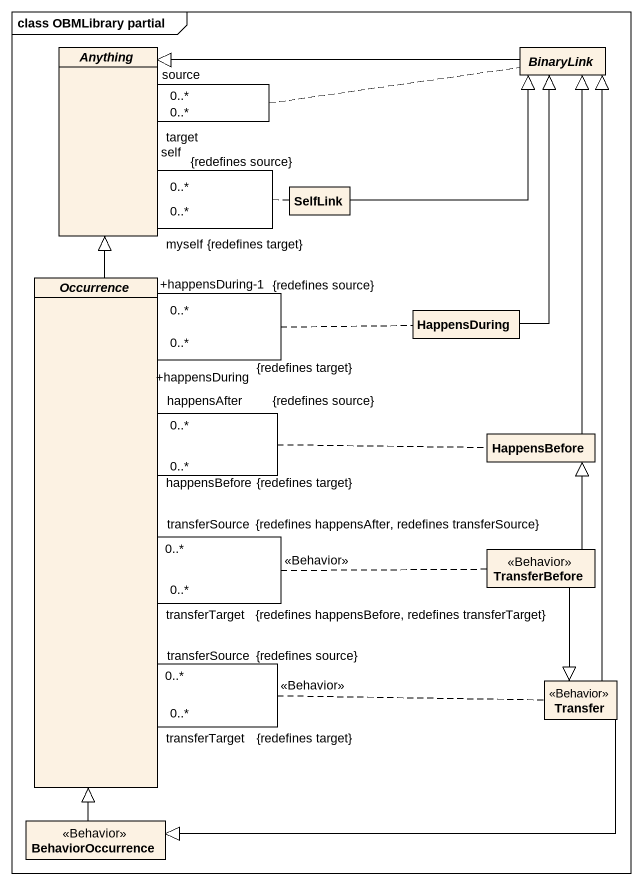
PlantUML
@startuml
mainframe class OBMLibrary partial
hide circle
hide empty members
abstract class Anything
abstract class BinaryLink
class SelfLink
abstract class Occurrence
class HappensDuring
class HappensBefore
class TransferBefore <<Behavior>>
class Transfer <<Behavior>>
class BehaviorOccurrence <<Behavior>>
Anything "target\n0..*" -- "source\n0..*" Anything
(Anything, Anything) .. BinaryLink
Anything "myself\n{redefines target}\n0..*" -- "self\n{redefines source}\n0..*" Anything
(Anything, Anything) .. SelfLink
BinaryLink -left-|> Anything
SelfLink -right-|> BinaryLink
Occurrence -up-|> Anything
Occurrence "transferTarget\n{redefines target}\n0..*" -- "transferSource\n{redefines source}\n0..*" Occurrence : <<Behavior>>
(Occurrence, Occurrence) .. Transfer
Occurrence "transferTarget\n0..*\n{redefines happensBefore, redefines transferTarget}" -- "transferSource\n0..*\n{redefines happensAfter, redefines transferSource}" Occurrence : <<Behavior>>
(Occurrence, Occurrence) .. TransferBefore
Occurrence "happensBefore\n0..*\n{redefines target}" -- "happensAfter\n0..*\n{redefines source}" Occurrence
(Occurrence, Occurrence) .. HappensBefore
Occurrence "+happensDuring\n0..*\n{redefines target}" -- "+happensDuring-1\n0..*\n{redefines source}" Occurrence
(Occurrence, Occurrence) .. HappensDuring
HappensDuring -up-|> BinaryLink
HappensBefore -up-|> BinaryLink
TransferBefore -up-|> HappensBefore
TransferBefore --|> Transfer
Transfer -up-|> BinaryLink
Transfer -left-|> BehaviorOccurrence
BehaviorOccurrence -up-|> Occurrence
@enduml
